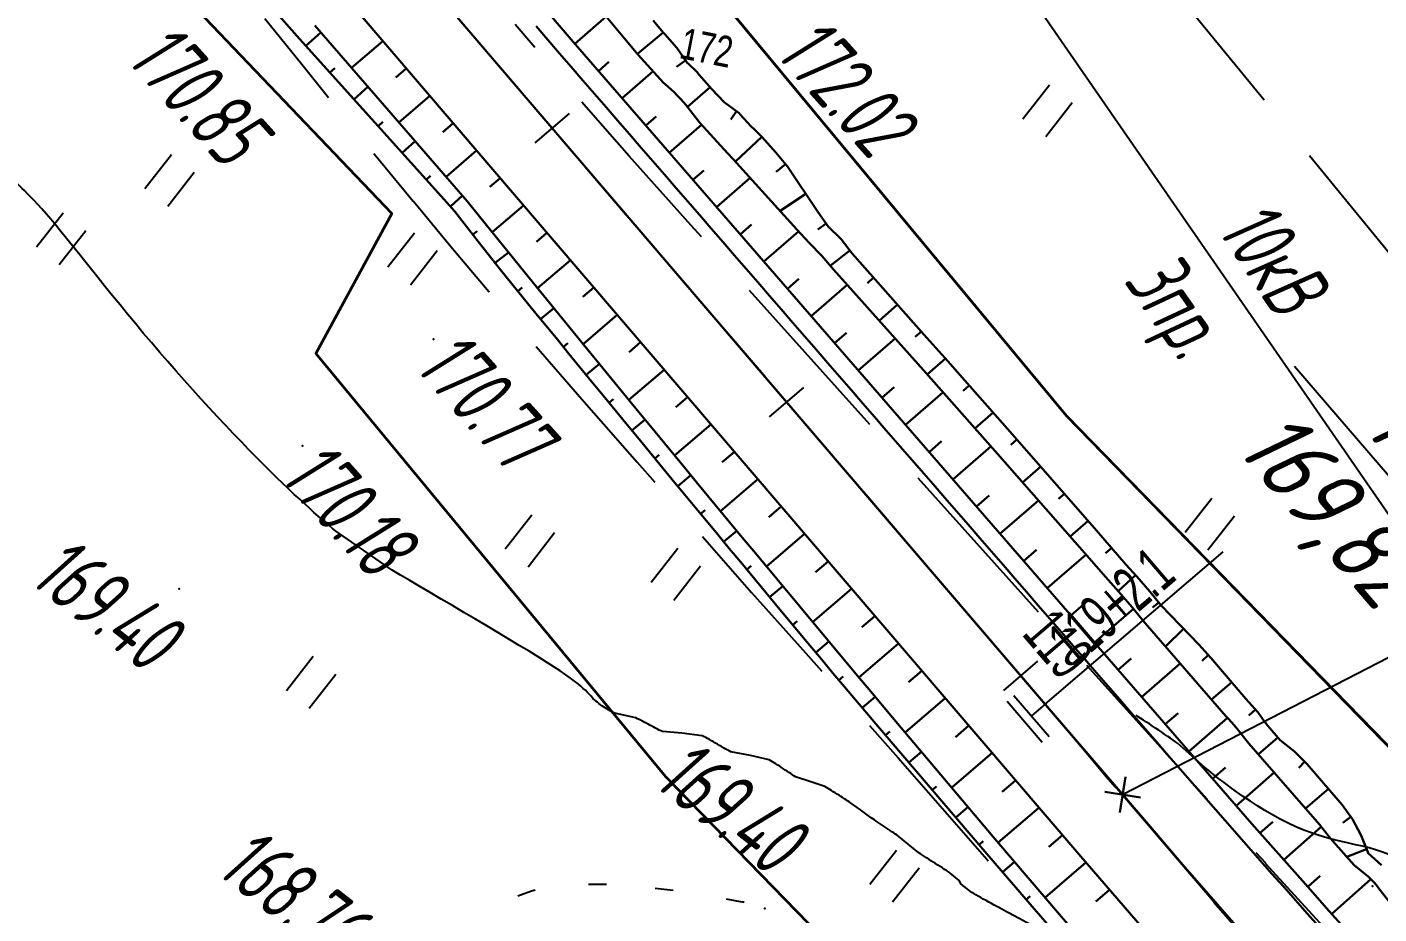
# Model space of a CAD drawing. Header units: millimetres. Extents: x -1799 to 6962, y -1020 to 4121.
# Drawn here: x 6387.8 to 6462.8, y -1.6 to 47.6 of the extents above; entities that cross this region are included whole.
import ezdxf
from ezdxf import colors
from ezdxf.entities.mleader import LeaderData, LeaderLine
from ezdxf.math import Vec2, Vec3

# ---------------------------------------------------------------- set-up
doc = ezdxf.new("R2010")
doc.units = ezdxf.units.MM
doc.linetypes.add('CONTI', pattern=[0])
doc.linetypes.add('STROT', pattern=[1.7, 0.5, -1.2])
for name, color, linetype, lineweight in [('10', 1, 'Continuous', 35), ('КОПИЯ_ОСЬ_13_ОТКОСЫ', 7, 'Continuous', 30), ('ОСЬ_ВЕРХ_ПОКРЫТИЯ_ГРАНИЦЫ_ПОЛОС', 7, 'Continuous', 30), ('ОСЬ_ВЕРХ_ПОКРЫТИЯ_ОСЬ', 1, 'Continuous', 30), ('Отметки', 5, 'Continuous', 30)]:
    doc.layers.add(name, color=color, linetype=linetype, lineweight=lineweight)
for name, color, linetype in [('GOR_BDEFAULT', 212, 'CONTI'), ('NAD_MDEFAULT', 7, 'CONTI'), ('PI_OTDEFAULT', 172, 'CONTI'), ('PI_TTDEFAULT', 5, 'CONTI'), ('SIT_LDEFAULT', 7, 'CONTI'), ('USLZNDEFAULT', 7, 'CONTI'), ('ZAPSKDEFAULT', 7, 'CONTI'), ('КОПИЯ_ОСЬ_ТАНГЕНСЫ', 1, 'Continuous'), ('ОСЬ_ВЕРХ_ПОКРЫТИЯ_ПИКЕТЫ', 1, 'Continuous'), ('ОСЬ_ВЕРХ_ПОКРЫТИЯ_РАЗБИВКА_КРИВ', 1, 'Continuous'), ('ОСЬ_ВЕРХ_ПОКРЫТИЯ_ТАНГЕНСЫ', 1, 'Continuous'), ('разметка', 7, 'Continuous')]:
    doc.layers.add(name, color=color, linetype=linetype)
doc.styles.add('eskd', font='spds.shx', dxfattribs={"width": 1.2, "oblique": 15})
doc.styles.add('SHRFT', font='TXT', dxfattribs={"width": 3.5})
doc.styles.get("Standard").update_dxf_attribs({"font": 'arial.ttf'})
doc.styles.add('ГОСТ', font='', dxfattribs={"oblique": 15, "height": 4})
doc.styles.get('ГОСТ').set_extended_font_data('GOST type A')

# ---------------------------------------------------------------- blocks, each defined once
blk = doc.blocks.new('BL_2011')
at = {"color": 0}
for p, q in [((0, 0), (0, 2.4)), ((1.6, 0), (1.6, 2.4))]:
    blk.add_line(p, q, dxfattribs=at)
blk = doc.blocks.new('*U55')
at = {"layer": 'КОПИЯ_ОСЬ_13_ОТКОСЫ'}
for points in [[(36.979499816895, -43.50821685791001), (37.626693725586, -44.270553588867), (38.258697509766, -45.045890808105), (38.840110778809, -45.732902526855), (40.253463745117, -47.28737640380901), (40.339282989502, -47.359027862549), (40.507389068604, -47.506443023682), (40.67064666748, -47.659206390381), (40.82889175415, -47.817157745361), (40.981952667236, -47.980136871338), (41.05813217163099, -48.05300140380901), (41.206851959229, -48.202430725098), (41.350589752197, -48.356662750244), (41.489185333252, -48.515525817871), (41.622493743896, -48.678855895996), (42.268745422363, -49.511306762695), (43.61100006103501, -50.995010375977), (44.29922485351599, -51.722232818604), (47.646884918213, -55.438320159912), (48.328266143799, -56.171394348145), (49.032444000244, -56.884960174561), (49.675842285156, -57.650547027588), (54.672260284424, -63.246131896973), (58.651161193848, -67.738212585449), (63.606555938721, -73.36891174316399), (64.921455383301, -74.876022338867), (65.524147033691, -75.544830322266), (66.246238708496, -76.37467956543), (66.87596130371101, -77.151969909668), (71.451171875, -82.432624816895), (71.566398620605, -82.55223083496101), (71.791084289551, -82.79685974121101), (72.00789642334, -83.048492431641), (72.739105224609, -83.951614379883), (76.64556884765601, -88.45501708984399), (77.27303314209, -89.22372436523399), (78.57789611816399, -90.715545654297), (79.362686157227, -91.344009399414), (79.517822265625, -91.500068664551), (79.667945861816, -91.66094970703101), (79.81290435791, -91.826499938965), (79.95255279541, -91.99655914306601), (80.624801635742, -92.868759155273)], [(39.675598144531, -43.833202362061), (40.25093460083, -44.525417327881), (40.321273803711, -44.59683990478501), (40.983665466309, -45.34616851806599), (41.55260848999, -46.175476074219), (41.632843017578, -46.244354248047), (41.789920806885, -46.38596343994099), (41.942337036133, -46.532573699951), (42.089935302734, -46.684032440186), (42.232559204102, -46.840187072754), (42.923732757568, -47.634471893311), (43.606636047363, -48.366245269775), (44.440727233887, -48.968620300293), (44.505447387695, -49.04496383667), (44.703411102295, -49.270698547363), (44.906982421875, -49.491390228271), (45.116035461426, -49.706897735596), (45.285968780518, -49.864135742188), (45.506374359131, -50.080268859863), (45.719493865967, -50.30358505248999), (46.489437103271, -51.163940429688), (47.125995635986, -51.93537902832), (48.803958892822, -54.448013305664), (49.388854980469, -55.263664245605), (50.108985900879, -55.963577270508), (50.721992492676, -56.755172729492), (54.697856903076, -61.24984741210901), (56.027194976807, -62.74460601806599), (56.688064575195, -63.49523544311499), (59.34066772460901, -66.489952087402), (61.322521209717, -68.74249267578101), (64.275924682617, -72.13788604736301), (65.909111022949, -74.030715942383), (66.52167510986301, -74.691070556641), (67.239212036133, -75.524826049805), (67.86589050293, -76.304718017578), (69.950187683105, -78.465721130371), (70.629676818848, -79.197410583496), (72.568504333496, -81.472778320313), (73.237655639648, -82.20987701416), (73.293632507324, -82.298873901367), (73.409805297852, -82.474128723145), (73.531517028809, -82.645576477051), (73.658653259277, -82.813056945801), (73.79106903076199, -82.97637939453101), (74.469261169434, -83.773406982422), (75.26505279541, -84.398574829102), (75.973854064941, -85.097724914551), (77.903686523438, -87.35986328125), (78.489952087402, -88.161964416504), (78.966911315918, -89.05907440185499), (79.314910888672, -89.93766784667999), (79.35455322265601, -90.034454345703), (80.092597961426, -90.70214080810499)], [(40.229801177979, -44.499988555908), (38.801422119141, -45.687191009521)], [(41.473892211914, -46.060737609863), (40.963371276855, -46.41098022460901)], [(42.830028533936, -47.526741027832), (41.574523925781, -48.618816375732)], [(44.300827026367, -48.86758422851599), (43.976081848145, -49.317249298096)], [(45.704315185547, -50.287181854248), (44.23286819458, -51.652114868164)], [(47.013599395752, -51.79916381835901), (46.49758148193401, -52.224964141846)], [(48.138637542725, -53.451740264893), (46.71420288085901, -54.40299224853501)], [(49.271320343018, -55.099758148193), (48.807331085205, -55.432479858398)], [(50.595180511475, -56.591415405273), (49.499088287354, -57.440227508545)], [(51.9098777771, -58.098064422607), (51.563751220703, -58.404235839844)], [(53.23498916626001, -59.596092224121), (52.217067718506, -60.496513366699)], [(54.56010055542, -61.094116210938), (54.220790863037, -61.394256591797)], [(55.888782501221, -62.588973999023), (54.882701873779, -63.483715057373)], [(57.212955474854, -64.087821960449), (56.876998901367, -64.385398864746)], [(58.539066314697, -65.584968566895), (57.533130645752, -66.475982666016)], [(59.86319732666001, -67.083854675293), (59.52689743042, -67.379737854004)], [(61.184310913086, -68.585403442383), (60.17684173583999, -69.471809387207)], [(62.497787475586, -70.093643188477), (62.160293579102, -70.387199401855)], [(63.810367584229, -71.602653503418), (62.814487457275, -72.468902587891)], [(65.119049072266, -73.11505126953101), (64.785934448242, -73.402465820313)], [(66.446784973145, -74.61033630371101), (65.485557556152, -75.50200653076199)], [(67.733978271484, -76.140548706055), (67.39329528808601, -76.41429901123)], [(69.108123779297, -77.592666625977), (68.100120544434, -78.56488037109399)], [(70.485748291016, -79.04242706298801), (70.143684387207, -79.36009216308601)], [(71.789642333984, -80.558723449707), (70.660911560059, -81.520515441895)], [(73.10563659668, -82.064453125), (72.739646911621, -82.396705627441)], [(74.346656799316, -83.629371643066), (73.261138916016, -84.553428649902)], [(75.83379364013699, -84.959571838379), (75.500099182129, -85.297874450684)], [(77.14421081543, -86.469604492188), (75.86785888671899, -87.55846405029301)], [(78.393341064453, -88.02978515625), (77.941856384277, -88.35978698730499)], [(79.268974304199, -89.82169342041), (78.17505645752, -90.254981994629)]]:
    blk.add_lwpolyline(points, dxfattribs=at)
blk = doc.blocks.new('_None')
blk = doc.blocks.new('Крест')
at = {"layer": 'Отметки'}
for points in [[(0, 1), (0, -1)], [(-1, 0), (1, 0)]]:
    blk.add_lwpolyline(points, dxfattribs=at)

msp = doc.modelspace()

# ---------------------------------------------------------------- linework, layer by layer
at = {"layer": '10'}
for points in [[(6793.345964376475, -384.8365192651627), (6770.365964376493, -319.0665192646784), (6764.7659643764, -303.0365192644176), (6757.115964376493, -284.9065192645294), (6740.0159643764, -244.4265192650137), (6734.475964376363, -237.2965192651254), (6720.355964376717, -219.0965192649392), (6715.475964376363, -214.9065192645294), (6691.375964376735, -194.2265192648274), (6670.755964376624, -176.5265192646411), (6602.5159643764, -114.8665192644921), (6488.065964376679, -17.69651926456663), (6445.505964376624, 26.0234807351726), (6390.825964376456, 91.90348073506084), (6326.935964376326, 163.7134807355824), (6272.925964376549, 214.1034807352471), (6270.108156851968, 207.6784798907238), (6247.995964376614, 222.4034807350608), (6234.425964376316, 228.7834807349491), (6235.355964376484, 230.3034807354334), (6147.925964376316, 271.0334807349491)], [(6198.345964376707, 229.8134807352099), (6243.155964376763, 208.2334807351353), (6255.125964376328, 195.9934807339805), (6255.125964376735, 195.9934807349118), (6309.195964376568, 140.6734807355451), (6342.205964376344, 105.9634807355824), (6373.715964376586, 73.18348073532161), (6408.055964376437, 37.26348073539612), (6403.835964376698, 29.49348073491183), (6423.245964376381, 6.013480735396115), (6467.575964376456, -39.54651926512543), (6556.805964376437, -116.0365192644176), (6563.355964376717, -108.2365192646039), (6618.865964376493, -157.5865192651627), (6676.035964376419, -208.4165192652372), (6688.215964376586, -220.5565192649019), (6691.475964376363, -224.4565192643431), (6687.185964376326, -229.4465192645666), (6727.115964376493, -269.9165192652372), (6727.115964376493, -269.9165192652372), (6741.715964376586, -309.7065192643431), (6748.595964376475, -301.1465192647529), (6752.275964376642, -311.3265192644549), (6772.898430182258, -369.5730222562206)], [(6272.925964376549, 214.1034807352471), (6326.935964376326, 163.7134807355824), (6390.825964376456, 91.90348073506084), (6445.505964376624, 26.0234807351726), (6488.065964376679, -17.69651926456663), (6602.5159643764, -114.8665192644921), (6670.755964376624, -176.5265192646411), (6691.375964376735, -194.2265192648274), (6715.475964376363, -214.9065192645294), (6720.355964376717, -219.0965192649392), (6734.475964376363, -237.2965192651254), (6740.0159643764, -244.4265192650137), (6757.115964376493, -284.9065192645294), (6764.7659643764, -303.0365192644176), (6770.365964376493, -319.0665192646784), (6793.345964376475, -384.8365192651627), (6802.165964376307, -388.7765192646411), (6818.2659643764, -433.0765192644549), (6818.2659643764, -433.0765192644549), (6854.475964376363, -549.1065192647156), (6853.295964376661, -551.0265192646411), (6857.045964376661, -557.0565192649019), (6862.995964376381, -576.4965192643804), (6882.057643815186, -646.6928712405143)]]:
    msp.add_lwpolyline(points, dxfattribs=at)
at = {"layer": 'GOR_BDEFAULT', "color": 212, "elevation": 170, "flags": 128}
for points in [[(6444.601700376437, -2.740782264235349), (6444.53170037643, -2.700781264888974), (6444.451700376414, -2.670783265109094), (6444.371700376398, -2.630782264831396), (6444.28170037643, -2.580786265048118), (6444.191700376405, -2.54078526477042), (6444.091700376428, -2.490782264235349), (6443.991700376451, -2.440787264692517), (6443.901700376426, -2.390784265088769), (6443.801700376449, -2.350783264811071), (6443.701700376414, -2.300787265027793), (6443.611700376447, -2.250784264492722), (6443.521700376421, -2.210783265146347), (6443.431700376395, -2.170783265109094), (6443.351700376437, -2.130782264831396), (6443.28170037643, -2.090788265305491), (6442.861700376447, -1.870787264394494), (6442.271700376421, -1.550787265027793), (6442.161700376435, -1.490782264235349), (6442.04170037644, -1.420783265109094), (6441.911700376435, -1.350783264811071), (6441.771700376421, -1.280783264513047), (6441.631700376407, -1.200781264888974), (6441.481700376442, -1.120787264394494), (6441.331700376419, -1.04078526477042), (6441.181700376395, -0.9607832651463468), (6441.03170037643, -0.8707872643944938), (6440.881700376407, -0.7907852647704203), (6440.741700376451, -0.7107832651463468), (6440.601700376437, -0.6307822648313959), (6440.471700376433, -0.5607822645333727), (6440.351700376437, -0.4907822642353494), (6440.241700376451, -0.4307852644351442), (6439.651700376426, 0.02921373528715776), (6439.54170037644, 0.2392127350094597), (6439.03170037643, 0.6592117346945088), (6438.941700376405, 0.7192167354869525), (6438.831700376419, 0.7892167348536532), (6438.721700376433, 0.8592157349112313), (6438.611700376447, 0.9392177354666273), (6438.481700376442, 1.009217735764651), (6438.361700376447, 1.089211735327808), (6438.231700376442, 1.179215735209254), (6438.101700376437, 1.259217735764651), (6437.971700376433, 1.339211735327808), (6437.851700376437, 1.419213734951882), (6437.731700376442, 1.499215735507278), (6437.611700376447, 1.579216734890906), (6437.501700376402, 1.649216735188929), (6437.391700376416, 1.719216735486953), (6437.301700376449, 1.779213735287158), (6436.711700376423, 2.259217735764651), (6436.191700376405, 2.689217735466627), (6436.101700376437, 2.749215735507278), (6436.011700376412, 2.809212735307483), (6435.921700376444, 2.879212735605506), (6435.8117003764, 2.949212734972207), (6435.711700376423, 3.019211735029785), (6435.601700376437, 3.089211735327808), (6435.491700376451, 3.169213734951882), (6435.371700376398, 3.23921273500946), (6435.261700376412, 3.319214735564856), (6435.151700376426, 3.389214735862879), (6435.04170037644, 3.45921473522958), (6434.941700376405, 3.529213735287158), (6434.841700376428, 3.599213735585181), (6434.751700376402, 3.659211734694509), (6434.661700376435, 3.719216735486953), (6434.071700376409, 4.159211734694509), (6433.511700376412, 4.549218735111026), (6433.441700376405, 4.599213735585181), (6433.351700376437, 4.659211734694509), (6433.261700376412, 4.70921473522958), (6433.171700376444, 4.779213735287158), (6433.071700376409, 4.839211735327808), (6432.971700376433, 4.909211734694509), (6432.871700376398, 4.969216735486953), (6432.761700376412, 5.039216734853653), (6432.661700376435, 5.099213735585181), (6432.551700376449, 5.169213734951882), (6432.451700376414, 5.229210735683409), (6432.361700376447, 5.289216734853653), (6432.261700376412, 5.349213735585181), (6432.171700376444, 5.399216735188929), (6432.091700376428, 5.449212734972207), (6431.3117003764, 5.719216735486953), (6430.461700376423, 5.999215735507278), (6430.371700376398, 6.049218735111026), (6430.28170037643, 6.109215734911231), (6430.191700376405, 6.169213734951882), (6430.091700376428, 6.229210735683409), (6429.991700376451, 6.299218735111026), (6429.891700376416, 6.369217735168604), (6429.79170037644, 6.439217735466627), (6429.681700376395, 6.509217735764651), (6429.581700376419, 6.579216734890906), (6429.471700376433, 6.649216735188929), (6429.371700376398, 6.70921473522958), (6429.271700376421, 6.769211735029785), (6429.171700376444, 6.829216734890906), (6429.081700376419, 6.889214735862879), (6428.991700376451, 6.939217735466627), (6427.951700376414, 7.179215735209254), (6426.861700376447, 7.389214735862879), (6426.771700376421, 7.439217735466627), (6426.671700376444, 7.48921273500946), (6426.5617003764, 7.549218735111026), (6426.461700376423, 7.609215734911231), (6426.351700376437, 7.669213734951882), (6426.241700376451, 7.729210735683409), (6426.131700376407, 7.799218735111026), (6426.021700376421, 7.869217735168604), (6425.911700376435, 7.929215735209254), (6425.801700376449, 7.98921273500946), (6425.691700376405, 8.059212735307483), (6425.581700376419, 8.119217735168604), (6425.481700376442, 8.169213734951882), (6425.381700376407, 8.219216735486953), (6425.28170037643, 8.25921773576465), (6424.151700376426, 8.409211734694509), (6423.081700376419, 8.50921773576465), (6422.991700376451, 8.549218735111026), (6422.891700376416, 8.589211735327808), (6422.79170037644, 8.639214735862879), (6422.691700376405, 8.689217735466627), (6422.591700376428, 8.749215735507278), (6422.481700376442, 8.799218735111026), (6422.381700376407, 8.859215734911231), (6422.271700376421, 8.919213734951882), (6422.171700376444, 8.969216735486953), (6422.0617003764, 9.029213735287158), (6421.961700376423, 9.079216734890906), (6421.861700376447, 9.129212735605506), (6421.771700376421, 9.179215735209254), (6421.681700376395, 9.219216735486953), (6421.591700376428, 9.25921773576465), (6420.511700376412, 9.499215735507278), (6420.431700376395, 9.529213735287158), (6420.341700376428, 9.569214735564856), (6420.261700376412, 9.609215734911231), (6420.171700376444, 9.659211734694509), (6420.071700376409, 9.70921473522958), (6419.981700376442, 9.75921773576465), (6419.891700376416, 9.819214735564856), (6419.801700376449, 9.869217735168604), (6419.711700376423, 9.929215735209254), (6419.621700376398, 9.999215735507278), (6419.54170037644, 10.05921273530748), (6419.461700376423, 10.12921273560551), (6419.381700376407, 10.19921273497221), (6419.301700376449, 10.25921773576465), (6419.231700376442, 10.32921673489091), (6419.171700376444, 10.39921673518893), (6419.111700376447, 10.46921673548695), (6419.04170037644, 10.53921673485365), (6418.971700376433, 10.6192177351686), (6418.891700376416, 10.69921273497221), (6418.801700376449, 10.79921873511103), (6418.681700376395, 10.89921673518893), (6418.551700376449, 11.01921173502978), (6418.391700376416, 11.14921673518893), (6418.191700376405, 11.29921873511103), (6417.971700376433, 11.46921673548695), (6417.701700376414, 11.65921173469451), (6417.391700376416, 11.8692177351686), (6417.04170037644, 12.09921373558518), (6416.631700376407, 12.35921573491123), (6416.181700376395, 12.64921673518893), (6415.671700376444, 12.95921473522958), (6415.121700376398, 13.28921673485365), (6414.551700376449, 13.63921473586288), (6413.941700376405, 13.99921573550728), (6413.321700376409, 14.3692177351686), (6412.691700376405, 14.74921573550728), (6412.051700376449, 15.1192177351686), (6411.411700376435, 15.49921573550728), (6410.79170037644, 15.85921573491123), (6410.181700376395, 16.21921673548695), (6409.601700376437, 16.55921273530748), (6409.051700376449, 16.88921473586288), (6408.54170037644, 17.18921773546663), (6408.071700376409, 17.45921473522958), (6404.921700376444, 19.63921473586288), (6404.761700376412, 19.76921173502978), (6404.591700376428, 19.92921573520925), (6404.401700376426, 20.08921173532781), (6404.191700376405, 20.26921173502978), (6403.971700376433, 20.45921473522958), (6403.731700376442, 20.66921373495188), (6403.481700376442, 20.89921673518893), (6403.221700376433, 21.13921473586288), (6402.941700376405, 21.39921673518893), (6402.641700376416, 21.66921373495188), (6402.321700376409, 21.96921673548695), (6402.001700376402, 22.27921373528716), (6401.651700376426, 22.60921573491123), (6401.29170037644, 22.96921673548695), (6400.921700376444, 23.33921173532781), (6400.521700376421, 23.72921073568341), (6400.121700376398, 24.14921673518893), (6399.701700376414, 24.57921673489091), (6399.271700376421, 25.02921373528716), (6398.831700376419, 25.49921573550728), (6398.381700376407, 25.96921673548695), (6397.931700376395, 26.45921473522958), (6397.471700376433, 26.95921473522958), (6397.011700376412, 27.46921673548695), (6396.551700376449, 27.98921273500946), (6396.081700376419, 28.50921773576465), (6395.621700376398, 29.03921673485365), (6395.161700376435, 29.55921273530748), (6394.711700376423, 30.08921173532781), (6394.261700376412, 30.6192177351686), (6393.821700376409, 31.14921673518893), (6393.391700376416, 31.66921373495188), (6392.971700376433, 32.17921573520925), (6392.551700376449, 32.68921773546663), (6392.151700376426, 33.18921773546663), (6391.761700376412, 33.67921573520925), (6391.381700376407, 34.14921673518893), (6391.021700376421, 34.60921573491123), (6390.661700376435, 35.04921873511103), (6390.331700376419, 35.46921673548695), (6390.001700376402, 35.8692177351686), (6389.691700376405, 36.24921573550728), (6389.401700376426, 36.60921573491123), (6389.131700376407, 36.93921773546663), (6388.871700376398, 37.23921273500946), (6388.631700376407, 37.50921773576465), (6388.411700376435, 37.74921573550728), (6388.211700376423, 37.96921673548695), (6388.021700376421, 38.16921373495188), (6387.841700376428, 38.34921373558518), (6387.681700376395, 38.50921773576465), (6387.54170037644, 38.64921673518893), (6387.401700376426, 38.77921373528716), (6387.28170037643, 38.90921173469451), (6387.171700376444, 39.01921173502978), (6387.071700376409, 39.12921273560551), (6386.971700376433, 39.23921273500946), (6386.891700376416, 39.33921173532781), (6386.8117003764, 39.44921273497221), (6386.741700376451, 39.56921473556486), (6386.671700376444, 39.68921773546663), (6386.611700376447, 39.80921273530748), (6386.551700376449, 39.94921273497221), (6386.501700376402, 40.07921673489091), (6386.451700376414, 40.22921073568341), (6386.411700376435, 40.3692177351686), (6386.361700376447, 40.52921373528716), (6386.321700376409, 40.67921573520925), (6386.28170037643, 40.83921173532781), (6386.251700376402, 40.98921273500946), (6386.211700376423, 41.14921673518893), (6386.171700376444, 41.30921273530748), (6386.131700376407, 41.46921673548695), (6386.101700376437, 41.62921273560551), (6386.0617003764, 41.78921673485365), (6386.011700376412, 41.94921273497221), (6385.971700376433, 42.09921373558518), (6385.931700376395, 42.25921773576465), (6385.881700376407, 42.40921173469451), (6385.831700376419, 42.56921473556486), (6385.78170037643, 42.71921673548695), (6385.731700376442, 42.87921273560551), (6385.681700376395, 43.03921673485365), (6385.631700376407, 43.18921773546663), (6385.571700376409, 43.34921373558518), (6385.511700376412, 43.51921173502978), (6385.451700376414, 43.67921573520925), (6385.391700376416, 43.84921373558518), (6385.331700376419, 44.02921373528716), (6385.271700376421, 44.19921273497221), (6385.201700376414, 44.38921473586288), (6385.131700376407, 44.57921673489091), (6385.0617003764, 44.78921673485365), (6384.971700376433, 45.01921173502978), (6384.891700376416, 45.26921173502978), (6384.79170037644, 45.55921273530748), (6384.681700376395, 45.87921273560551), (6384.5617003764, 46.24921573550728), (6384.421700376444, 46.66921373495188), (6384.271700376421, 47.13921473586288), (6384.111700376447, 47.66921373495188), (6383.921700376444, 48.25921773576465), (6383.711700376423, 48.91921373495188), (6383.491700376451, 49.65921173469451), (6383.231700376442, 50.47921073568341)], [(6486.701700376414, -8.590788265305491), (6485.631700376407, -7.870787264394494), (6484.701700376414, -7.230788264970215), (6483.871700376398, -6.680785264435144), (6483.151700376426, -6.210783265146347), (6482.53170037643, -5.820784264790746), (6481.991700376451, -5.490782264235349), (6481.521700376421, -5.220786264712842), (6481.121700376398, -5.01078726499054), (6480.771700376421, -4.850783264811071), (6480.471700376433, -4.740782264235349), (6480.201700376414, -4.670783265109094), (6479.961700376423, -4.640784265088769), (6479.731700376442, -4.630782264831396), (6479.501700376402, -4.650786264414819), (6479.271700376421, -4.700781264888974), (6479.03170037643, -4.750784264492722), (6478.771700376421, -4.820784264790746), (6478.511700376412, -4.900786264414819), (6478.231700376442, -5.000784264492722), (6477.951700376414, -5.090788265305491), (6477.661700376435, -5.190787264692517), (6477.371700376398, -5.300787265027793), (6477.081700376419, -5.410788264672192), (6476.79170037644, -5.51078726499054), (6476.511700376412, -5.620787264394494), (6476.231700376442, -5.720786264712842), (6475.971700376433, -5.810782264533373), (6475.711700376423, -5.900786264414819), (6475.471700376433, -5.980788264970215), (6475.241700376451, -6.04078526477042), (6475.03170037643, -6.090788265305491), (6474.841700376428, -6.130782264831396), (6474.661700376435, -6.160788264672192), (6474.501700376402, -6.170783265109094), (6474.351700376437, -6.180785264435144), (6474.211700376423, -6.170783265109094), (6474.081700376419, -6.160788264672192), (6473.961700376423, -6.140784265088769), (6473.851700376437, -6.110785264137121), (6473.751700376402, -6.080786265048118), (6473.651700376426, -6.04078526477042), (6473.5617003764, -6.000784264492722), (6473.471700376433, -5.950781264888974), (6473.381700376407, -5.910788264672192), (6473.29170037644, -5.860785264137121), (6473.211700376423, -5.810782264533373), (6473.121700376398, -5.76078726499054), (6473.03170037643, -5.710783265146347), (6472.941700376405, -5.660788264672192), (6472.851700376437, -5.610785264137121), (6472.761700376412, -5.560782264533373), (6472.671700376444, -5.51078726499054), (6472.581700376419, -5.460783265146347), (6472.491700376451, -5.410788264672192), (6472.401700376426, -5.360785264137121), (6472.3117003764, -5.310782264533373), (6472.221700376433, -5.250784264492722), (6472.131700376407, -5.200781264888974), (6472.03170037643, -5.150786264414819), (6471.941700376405, -5.090788265305491), (6471.851700376437, -5.04078526477042), (6471.751700376402, -4.990782264235349), (6471.661700376435, -4.930785264435144), (6471.5617003764, -4.880782264831396), (6471.471700376433, -4.840788265305491), (6471.381700376407, -4.79078526477042), (6471.29170037644, -4.750784264492722), (6471.201700376414, -4.720786264712842), (6471.111700376447, -4.690787264692517), (6471.021700376421, -4.670783265109094), (6470.941700376405, -4.650786264414819), (6470.861700376447, -4.650786264414819), (6470.78170037643, -4.650786264414819), (6470.701700376414, -4.660788264672192), (6470.631700376407, -4.680785264435144), (6470.5617003764, -4.720786264712842), (6470.491700376451, -4.76078726499054), (6470.431700376395, -4.810782264533373), (6470.371700376398, -4.870787264394494), (6470.3117003764, -4.930785264435144), (6470.251700376402, -4.990782264235349), (6470.191700376405, -5.060782264533373), (6470.131700376407, -5.130782264831396), (6470.071700376409, -5.190787264692517), (6470.011700376412, -5.250784264492722), (6469.941700376405, -5.310782264533373), (6469.881700376407, -5.360785264137121), (6469.8117003764, -5.410788264672192), (6469.741700376451, -5.440787264692517), (6469.661700376435, -5.460783265146347), (6469.581700376419, -5.470786264712842), (6469.501700376402, -5.470786264712842), (6469.411700376435, -5.460783265146347), (6469.321700376409, -5.440787264692517), (6469.221700376433, -5.410788264672192), (6469.131700376407, -5.370787264394494), (6469.03170037643, -5.320784264790746), (6468.921700376444, -5.270789264316591), (6468.821700376409, -5.210783265146347), (6468.711700376423, -5.140784265088769), (6468.601700376437, -5.070784264790746), (6468.491700376451, -5.000784264492722), (6468.371700376398, -4.920783265109094), (6468.261700376412, -4.840788265305491), (6468.151700376426, -4.76078726499054), (6468.03170037643, -4.680785264435144), (6467.911700376435, -4.600783264811071), (6467.801700376449, -4.51078726499054), (6467.681700376395, -4.420783265109094), (6467.571700376409, -4.330786265048118), (6467.451700376414, -4.220786264712842), (6467.341700376428, -4.110785264137121), (6467.221700376433, -3.990782264235349), (6467.111700376447, -3.860785264137121), (6466.991700376451, -3.720786264712842), (6466.881700376407, -3.560782264533373), (6466.771700376421, -3.390784265088769), (6466.651700376426, -3.200781264888974), (6466.54170037644, -3.000784264492722), (6466.441700376405, -2.770789264316591), (6466.331700376419, -2.530783264513047), (6466.221700376433, -2.270789264316591), (6466.111700376447, -2.000784264492722), (6466.001700376402, -1.710783265146347), (6465.881700376407, -1.420783265109094), (6465.761700376412, -1.120787264394494), (6465.631700376407, -0.8207842647907455), (6465.491700376451, -0.5307832645130475), (6465.341700376428, -0.2307882649702151), (6465.181700376395, 0.04921873511102604), (6465.011700376412, 0.3292167348909061), (6464.821700376409, 0.5892117353278081), (6464.611700376447, 0.8292167348909061), (6464.391700376416, 1.059212735307483), (6464.141700376416, 1.259217735764651), (6463.881700376407, 1.429215735209254), (6463.591700376428, 1.589211735327808), (6463.29170037644, 1.719216735486953), (6462.971700376433, 1.839211735327808), (6462.641700376416, 1.949212734972207), (6462.29170037644, 2.049218735111026), (6461.921700376444, 2.139214735862879), (6461.54170037644, 2.219216735486953), (6461.161700376435, 2.309212735307483), (6460.761700376412, 2.399216735188929), (6460.351700376437, 2.499215735507278), (6459.941700376405, 2.609215734911231), (6459.521700376421, 2.73921273500946), (6459.091700376428, 2.879212735605506), (6458.661700376435, 3.039216734853653), (6458.231700376442, 3.219216735486953), (6457.79170037644, 3.419213734951882), (6457.361700376447, 3.649216735188929), (6456.931700376395, 3.879212735605506), (6456.511700376412, 4.129212735605506), (6456.101700376437, 4.379212735605506), (6455.701700376414, 4.639214735862879), (6455.3117003764, 4.899216735188929), (6454.941700376405, 5.159211734694509), (6454.581700376419, 5.419213734951882), (6454.251700376402, 5.669213734951882), (6453.941700376405, 5.909211734694509), (6453.651700376426, 6.129212735605506), (6453.391700376416, 6.339211735327808), (6453.161700376435, 6.529213735287158), (6451.661700376435, 7.859215734911231), (6451.54170037644, 7.939217735466627), (6451.411700376435, 8.029213735287158), (6451.271700376421, 8.139214735862879), (6451.121700376398, 8.23921273500946), (6450.961700376423, 8.349213735585181), (6450.79170037644, 8.469216735486953), (6450.621700376398, 8.579216734890906), (6450.441700376405, 8.699212734972207), (6450.271700376421, 8.809212735307483), (6450.101700376437, 8.929215735209254), (6449.931700376395, 9.029213735287158), (6449.771700376421, 9.139214735862879), (6449.621700376398, 9.23921273500946), (6449.481700376442, 9.329216734890906), (6449.361700376447, 9.409211734694509)]]:
    msp.add_lwpolyline(points, dxfattribs=at)
at = {"layer": 'PI_TTDEFAULT', "color": 5}
for p in [(6410.361700376447, 30.28921673485365, 170.768), (6403.091700376428, 24.3692177351686, 170.178), (6396.241700376451, 16.42921573520925, 169.397), (6462.481700376442, -0.08078626504811837, 169.419), (6428.761700376412, -1.310782264533373, 169.396)]:
    msp.add_point(p, dxfattribs=at)
at = {"layer": 'SIT_LDEFAULT', "color": 7}
for p, q in [((6456.461700376423, 43.53921673485365), (6446.331700376419, 55.92921573520925)), ((6471.601700376437, 8.609215734911231), (6439.401700376426, 55.23921273500946)), ((6401.011700376412, 48.06921473556486), (6403.0617003764, 45.53921673485365)), ((6415.981700376442, 46.46921673548695), (6414.891700376416, 47.73921273500946)), ((6403.0617003764, 45.53921673485365), (6404.54170037644, 43.69921273497221)), ((6419.101700376437, 42.85921573491123), (6418.591700376428, 43.43921773546663)), ((6421.231700376442, 40.43921773546663), (6419.101700376437, 42.85921573491123)), ((6407.0617003764, 40.58921173532781), (6407.171700376444, 40.45921473522958)), ((6407.171700376444, 40.45921473522958), (6409.241700376451, 37.93921773546663)), ((6424.671700376444, 36.58921173532781), (6421.231700376442, 40.43921773546663)), ((6469.111700376447, 28.05921273530748), (6458.981700376442, 40.44921273497221)), ((6409.251700376402, 37.93921773546663), (6411.331700376419, 35.42921573520925)), ((6425.231700376442, 35.95921473522958), (6424.671700376444, 36.58921173532781)), ((6411.321700376409, 35.41921373495188), (6413.431700376395, 32.92921573520925)), ((6413.431700376395, 32.92921573520925), (6413.451700376414, 32.89921673518893)), ((6430.171700376444, 30.44921273497221), (6427.901700376426, 32.97921073568341)), ((6434.581700376419, 25.53921673485365), (6430.171700376444, 30.44921273497221)), ((6416.071700376409, 29.8692177351686), (6418.601700376437, 26.94921273497221)), ((6418.601700376437, 26.94921273497221), (6421.671700376444, 23.44921273497221)), ((6421.671700376444, 23.44921273497221), (6422.641700376416, 22.33921173532781)), ((6443.951700376414, 15.13921473586288), (6437.261700376412, 22.56921473556486)), ((6425.29170037644, 19.33921173532781), (6428.021700376421, 16.22921073568341)), ((6428.021700376421, 16.22921073568341), (6431.021700376421, 12.84921373558518)), ((6431.021700376421, 12.84921373558518), (6431.911700376435, 11.84921373558518)), ((6450.921700376444, 7.409211734694509), (6446.631700376407, 12.16921373495188)), ((6434.5617003764, 8.849213735585181), (6436.161700376435, 7.039216734853653)), ((6436.161700376435, 7.039216734853653), (6438.611700376447, 4.229210735683409)), ((6453.331700376419, 4.73921273500946), (6450.911700376435, 7.399216735188929)), ((6438.611700376447, 4.229210735683409), (6441.071700376409, 1.429215735209254)), ((6456.551700376449, 1.199212734972207), (6456.021700376421, 1.779213735287158)), ((6441.071700376409, 1.429215735209254), (6441.151700376426, 1.329216734890906)), ((6460.161700376435, -2.770789264316591), (6456.54170037644, 1.189217735466627)), ((6419.961700376423, 0.00921773576465057), (6418.961700376423, 0.0192117350297849)), ((6415.801700376449, -0.3507832648110707), (6415.04170037644, -0.6307822648313959)), ((6416.001700376402, -0.3007872650277932), (6415.801700376449, -0.3507832648110707)), ((6423.661700376435, -0.3207842647907455), (6422.671700376444, -0.2107832651463468)), ((6427.491700376451, -0.9607832651463468), (6426.621700376398, -0.7907852647704203)), ((6427.601700376437, -0.9807882649702151), (6427.491700376451, -0.950781264888974))]:
    msp.add_line(p, q, dxfattribs=at)
at = {"layer": 'КОПИЯ_ОСЬ_13_ОТКОСЫ'}
for points in [[(6355.427204149057, 120.0271053206297), (6418.109821336557, 46.78882407062974), (6452.838825242807, 6.764654148754744), (6455.791461961557, 3.388677586254744), (6458.753376024057, 0.0295467268797438), (6460.075153367807, -1.455804835620256), (6461.398883836557, -2.937494288745256), (6462.726520555307, -4.413812648120256), (6465.059528367807, -6.981683741870256)], [(6349.349548165143, 114.825386651245), (6446.179138008893, 1.698189385620026), (6449.454040352643, -2.099418036254974), (6452.090270821393, -5.130668036254974), (6454.079040352643, -7.398246161254974), (6456.079040352643, -9.659232489379974), (6458.431579415143, -12.28716217687997), (6460.799743477643, -14.90093170812997), (6464.916442696393, -19.34477936437997)], [(6398.222166276633, 52.27531927396831), (6402.92388746804, 46.95403021146831), (6410.95464918679, 38.03239935209331), (6411.558103776633, 37.36418646146831), (6412.851377702415, 35.70695989896831), (6414.087278581321, 34.13225286771831), (6414.71246168679, 33.35100286771831), (6415.34673903054, 32.57768743803081), (6415.975706315696, 31.79973333646831), (6417.245786882102, 30.25420110990581), (6417.875486589133, 29.47697943021831), (6419.143308854758, 27.92949407865581), (6419.782163835227, 27.16008489896831), (6421.04839918679, 25.61125677396831), (6421.687986589133, 24.84245794584331), (6423.587827897727, 22.51970403959331), (6424.228147721946, 21.75151556303081), (6424.862486100852, 20.97820013334331), (6426.142393327415, 19.44109075834331), (6426.778196550071, 18.66899603178081), (6427.420835710227, 17.90276068021831), (6429.330503678977, 15.58842962553081), (6431.250852800071, 13.28325384428081), (6431.895017839133, 12.51836126615581), (6432.533079362571, 11.74821966459331), (6433.174192643821, 10.98064153959331), (6435.110471940696, 8.689137633343307), (6437.06646559304, 6.414479430218307), (6440.965513444602, 1.847829039593307), (6443.584409928977, -1.194285218219193), (6446.222593522727, -4.231882874469193)], [(6418.211383836557, 46.67212485187974), (6419.955036180307, 48.18506430500474)], [(6419.865192430307, 48.29102133625474), (6420.512165086557, 47.52857016437974), (6421.144001024057, 46.75317953937974), (6421.725543992807, 46.06616782062974), (6423.139118211557, 44.51172446125474), (6423.224567430307, 44.44019125812974), (6423.393024461557, 44.29273032062974), (6423.556110399057, 44.13989828937974), (6423.714313524057, 43.98193930500474), (6423.867633836557, 43.81909750812974), (6423.943805711557, 43.74609946125474), (6424.092243211557, 43.59668539875474), (6424.236286180307, 43.44263266437974), (6424.374469774057, 43.28369711750474), (6424.507770555307, 43.12036703937974), (6425.154254930307, 42.28784750812974), (6426.496540086557, 40.80420493000474), (6427.184528367807, 40.07691000812974), (6430.532184617807, 36.36084555500474), (6431.213825242807, 35.62769125812974), (6431.917926805307, 34.91431235187974), (6432.561481492807, 34.14868735187974), (6437.557575242807, 28.55298422687974), (6441.536579149057, 24.06104086750474), (6446.492145555307, 18.43018149250474), (6447.807086961557, 16.92310141437974), (6448.409626024057, 16.25440024250474), (6449.131793992807, 15.42456625812974), (6449.761676805307, 14.64722250812974), (6454.336872117807, 9.366460789379744), (6454.452106492807, 9.247076023754744), (6454.676715867807, 9.002447117504744), (6454.893512742807, 8.750738133129744), (6455.624469774057, 7.847661961254744), (6459.531208055307, 3.344243992504744), (6460.158649461557, 2.575445164379744), (6461.463336961557, 1.083745945629744), (6462.248004930307, 0.4550838362547438), (6462.403278367807, 0.2990779768797438), (6462.553668992807, 0.1381893050047438), (6462.698200242807, -0.0273380387452562), (6462.837848680307, -0.1972599137452562), (6463.510211961557, -1.069574366870256)], [(6403.277342057883, 46.56145208646831), (6404.108091569602, 47.30913275053081)], [(6403.780088639915, 47.68694036771831), (6412.237302995383, 37.94548528959331), (6412.927488542258, 37.08830755521831), (6415.442564225852, 33.97588079740581), (6418.600279069602, 30.09734075834331), (6421.76714918679, 26.22649114896831), (6422.404417253196, 25.45561712553081), (6424.308775163352, 23.13676946928081), (6424.947630143821, 22.36736028959331), (6427.494627214133, 19.28215521146831), (6428.135740495383, 18.51469915678081), (6430.691892839133, 15.43730657865581), (6433.896726823508, 11.59904974271831), (6434.542356706321, 10.83537786771831), (6435.825376725852, 9.300954039593307), (6441.639829850852, 2.425587828655807), (6444.242490983665, -0.6282451791566928), (6446.205991960227, -2.915964905719193)], [(6403.780212227643, 47.68695891687003), (6412.237243477643, 37.94550383874503), (6412.927673165143, 37.08832610437003), (6415.442321602643, 33.97602141687003), (6418.600036446393, 30.09735930749503), (6421.767028633893, 26.22650969812003), (6422.404235665143, 25.45575774499503), (6424.309020821393, 23.13666594812003), (6424.947692696393, 22.36737883874503), (6427.494567696393, 19.28217376062003), (6428.135680977643, 18.51459563562003), (6430.691833321393, 15.43744719812003), (6433.896911446393, 11.59906829187003), (6434.542419258893, 10.83539641687003), (6435.825134102643, 9.300972588745026), (6441.639587227643, 2.425728448120026), (6444.242614571393, -0.6282266300049741), (6446.205993477643, -2.916068426879974)], [(6407.556579415143, 46.82123626062003), (6405.821227852643, 45.33588469812003)], [(6404.615415788352, 45.07487982084331), (6404.892271257102, 45.32414739896831)], [(6408.856872383893, 45.30170501062003), (6408.278747383893, 44.80658782312003)], [(6419.521930711557, 45.16162680500474), (6420.102985399057, 45.66577719562974)], [(6420.832965867807, 43.65088461750474), (6422.559528367807, 45.14917563312974)], [(6405.953428483665, 43.58842962553081), (6406.730772233665, 44.28813665678081)], [(6410.157653633893, 43.78241790124503), (6408.443786446393, 42.31537688562003)], [(6407.291441178977, 42.10197943021831), (6407.550596452415, 42.33513372709331)], [(6411.457946602643, 42.26288665124503), (6410.886657540143, 41.77387297937003)], [(6422.143512742807, 42.14038657062974), (6422.719196336557, 42.63965414875474)], [(6423.454059617807, 40.62964438312974), (6425.247028367807, 42.18530844562974)], [(6408.629514909446, 40.61540716459331), (6409.353513932883, 41.26714056303081)], [(6412.758727852643, 40.74359954187003), (6411.065856758893, 39.29462493249503)], [(6409.967527604758, 39.12895696928081), (6410.208860612571, 39.34612005521831)], [(6414.059020821393, 39.22406829187003), (6413.495055977643, 38.74115813562003)], [(6424.765094774057, 39.11914633625474), (6425.362751024057, 39.63770102375474)], [(6426.075641649057, 37.60840414875474), (6427.946247117807, 39.23145102375474)], [(6411.30621168679, 37.64299505521831), (6411.975279069602, 38.24724310209331)], [(6415.359802071393, 37.70478118249503), (6413.627380196393, 36.22211516687003)], [(6412.557371354758, 36.08366888334331), (6412.794309831321, 36.26860540678081)], [(6416.660095040143, 36.18524993249503), (6416.082946602643, 35.69110930749503)], [(6427.386676805307, 36.09790610187974), (6428.010211961557, 36.63892172687974)], [(6428.697223680307, 34.58740805500474), (6430.625446336557, 36.26050375812974)], [(6413.791136003196, 34.50957220365581), (6414.537779069602, 35.09563177396831)], [(6417.960876290143, 34.66596282312003), (6416.145446602643, 33.11225188562003)], [(6415.04205153054, 32.94914739896831), (6415.28668043679, 33.14983099271831)], [(6419.261169258893, 33.14643157312003), (6418.656188790143, 32.62860930749503)], [(6430.007770555307, 33.07666586750474), (6430.650836961557, 33.63452719562974)], [(6431.318805711557, 31.56616782062974), (6433.318317430307, 33.30103110187974)], [(6416.305296159446, 31.39861028959331), (6417.045530534446, 32.00700872709331)], [(6420.561950508893, 31.62714446374503), (6418.671813790143, 30.00946868249503)], [(6417.57232496804, 29.85112493803081), (6417.820493913352, 30.05217474271831)], [(6421.862243477643, 30.10761321374503), (6421.232360665143, 29.56855071374503)], [(6432.629352586557, 30.05542563312974), (6433.295856492807, 30.63379477375474)], [(6433.940387742807, 28.54492758625474), (6435.982868211557, 30.31714438312974)], [(6418.837766862571, 28.30241888334331), (6419.574705339133, 28.90617864896831)], [(6423.163024727643, 28.58808196374503), (6421.205505196393, 26.91278899499503)], [(6424.463317696393, 27.06879485437003), (6423.810973946393, 26.51044524499503)], [(6435.250934617807, 27.03418539875474), (6435.931598680307, 27.62500571125474)], [(6436.561481492807, 25.52368735187974), (6438.642047899057, 27.32886313312974)], [(6420.10992262429, 26.75920599271831), (6420.355772233665, 26.96013372709331)], [(6421.379270768821, 25.21367376615581), (6422.105222917258, 25.81755560209331)], [(6425.763610665143, 25.54926360437003), (6423.746032540143, 23.82221282312003)], [(6427.064391915143, 24.02997649499503), (6426.391540352643, 23.45429290124503)], [(6437.872516649057, 24.01294516437974), (6438.565876024057, 24.61475180500474)], [(6439.183063524057, 22.50244711750474), (6441.294391649057, 24.33423422687974)], [(6422.648557878196, 23.66801946928081), (6422.892210221946, 23.86736028959331)], [(6423.91851637429, 22.12297552396831), (6424.646604753196, 22.72990911771831)], [(6428.364684883893, 22.51044524499503), (6426.293395821393, 20.73725188562003)], [(6440.494098680307, 20.99170493000474), (6441.197711961557, 21.60254477375474)], [(6441.804645555307, 19.48120688312974), (6443.937946336557, 21.33228110187974)], [(6425.192747331321, 20.58147161771831), (6425.435545182883, 20.78374212553081)], [(6429.665466133893, 20.99115813562003), (6428.975036446393, 20.40009368249503)], [(6426.470396257102, 19.04277532865581), (6427.197752214133, 19.64177435209331)], [(6430.965759102643, 19.47162688562003), (6428.847106758893, 17.65815032312003)], [(6443.115192430307, 17.97046469562974), (6443.826618211557, 18.58765219562974)], [(6444.426227586557, 16.45996664875474), (6446.580524461557, 18.32910727375474)], [(6427.74908278054, 17.50493353178081), (6427.991331315696, 17.70488470365581)], [(6432.266540352643, 17.95233977624503), (6431.559997383893, 17.34784758874503)], [(6429.02203199929, 15.96233099271831), (6429.754026628196, 16.56645696928081)], [(6433.566833321393, 16.43280852624503), (6431.405700508893, 14.58271086999503)], [(6445.736774461557, 14.94922446125474), (6446.455036180307, 15.57227133625474)], [(6447.047809617807, 13.43872641437974), (6449.216266649057, 15.32031821125474)], [(6430.30035231179, 14.42424505521831), (6430.543455339133, 14.62675970365581)], [(6434.867614571393, 14.91327727624503), (6434.146911446393, 14.29657805749503)], [(6431.58257887429, 12.88933294584331), (6432.308775163352, 13.50090521146831)], [(6436.167907540143, 13.39399016687003), (6433.969665352643, 11.51239836999503)], [(6448.358356492807, 11.92822836750474), (6449.081012742807, 12.55518149250474)], [(6449.669391649057, 10.41748618000474), (6451.813922899057, 12.27832602375474)], [(6432.863096452415, 11.35307806303081), (6433.10601637429, 11.55595892240581)], [(6437.468688790143, 11.87445891687003), (6436.735778633893, 11.24750579187003)], [(6434.151853776633, 9.823659117718307), (6434.876402116477, 10.43584173490581)], [(6438.768981758893, 10.35517180749503), (6436.544372383893, 8.450874932495026)], [(6450.979938524057, 8.906988133129744), (6451.694782274057, 9.527105320629744)], [(6452.290485399057, 7.396245945629744), (6454.438922899057, 9.260503758129744)], [(6435.446043229758, 8.298878844280807), (6435.685789323508, 8.505055602093307)], [(6440.069763008893, 8.835640557495026), (6439.328063790143, 8.200874932495026)], [(6436.75005934304, 6.782399352093307), (6437.44781324929, 7.382497008343307)], [(6441.370055977643, 7.316353448120026), (6439.127380196393, 5.396675713745026)], [(6453.604938524057, 5.888677586254744), (6454.318317430307, 6.512945164379744)], [(6454.921833055307, 4.383306492504744), (6457.029743211557, 6.227544773754744)], [(6438.049986100852, 5.262501891155807), (6438.283323503196, 5.461720641155807)], [(6442.670837227643, 5.796822198120026), (6441.922790352643, 5.156929619995026)], [(6439.34869215554, 3.741505797405807), (6440.032896257102, 4.325734313030807)], [(6443.971130196393, 4.277535088745026), (6441.710388008893, 2.342476494995026)], [(6456.240680711557, 2.879644383129744), (6456.940876024057, 3.497320164379744)], [(6457.562946336557, 1.379644383129744), (6459.640094774057, 3.210699070629744)], [(6440.647337175071, 2.220509703655807), (6440.875425553977, 2.415211852093307)], [(6445.271911446393, 2.758003838745026), (6444.518005196393, 2.112984307495026)], [(6441.950620866477, 0.7034198599058072), (6442.617918229758, 1.277882750530807)], [(6446.574157540143, 1.240181573120026), (6444.312927071393, -0.7102578800049741)], [(6458.886676805307, -0.1198673356202562), (6459.576129930307, 0.4934139143797438)], [(6460.216266649057, -1.614007960620256), (6462.381793992807, 0.3212947737547438)], [(6443.255491471946, -0.8122051400941928), (6443.477903581321, -0.6207988900941928)], [(6447.880309883893, -0.2744668643799741), (6447.126403633893, -0.9243692081299741)]]:
    msp.add_lwpolyline(points, dxfattribs=at)
at = {"layer": 'КОПИЯ_ОСЬ_ТАНГЕНСЫ'}
msp.add_line((6279.191700375852, 202.9492147354531), (6474.561700375847, -25.32078526409987), dxfattribs=at)
at = {"layer": 'ОСЬ_ВЕРХ_ПОКРЫТИЯ_ГРАНИЦЫ_ПОЛОС'}
for points in [[(6355.427204149057, 120.0271053206297), (6418.109821336557, 46.78882407062974), (6452.838825242807, 6.764654148754744), (6455.791461961557, 3.388677586254744), (6458.753376024057, 0.0295467268797438), (6460.075153367807, -1.455804835620256), (6461.398883836557, -2.937494288745256), (6462.726520555307, -4.413812648120256), (6465.059528367807, -6.981683741870256)], [(6349.349548165143, 114.825386651245), (6446.179138008893, 1.698189385620026), (6449.454040352643, -2.099418036254974), (6452.090270821393, -5.130668036254974), (6454.079040352643, -7.398246161254974), (6456.079040352643, -9.659232489379974), (6458.431579415143, -12.28716217687997), (6460.799743477643, -14.90093170812997), (6464.916442696393, -19.34477936437997)], [(6416.057834038869, 47.64875794333693), (6416.704046766254, 46.89372401257333), (6417.350259493551, 46.13869007994708), (6417.99835808512, 45.3915927460539), (6418.646456676632, 44.64449541309205), (6419.294555268172, 43.89739807919887), (6419.942653859684, 43.15030074623701), (6420.590752451195, 42.40320341420647), (6421.238851042735, 41.65610608124462), (6421.886949634305, 40.90900874828276), (6422.535048225845, 40.16191141625222), (6423.183146817415, 39.41481408235904), (6423.831245408956, 38.66771674939719), (6424.479344000467, 37.92061941736665), (6425.127442591978, 37.17352208440479), (6425.775541183548, 36.42642475051161), (6426.423639775088, 35.67932741754976), (6427.071738366629, 34.9322300845879), (6427.719836958198, 34.18513275069472), (6428.367935549681, 33.43803541680154), (6429.01603414125, 32.69093808290836), (6429.664132732762, 31.94384075180915), (6430.312231324331, 31.19674341791597), (6430.960329915843, 30.44964608588543), (6431.608428507383, 29.70254875292358), (6432.256527098894, 28.95545141996172), (6432.904625690464, 28.20835408699986), (6433.552724281946, 27.46125675310668), (6434.200822873516, 26.71415942107615), (6434.848921465114, 25.96706208718297), (6435.497020056626, 25.21996475328979), (6436.145118648166, 24.47286742125925), (6436.793217239678, 23.72577008829739), (6437.441315831218, 22.97867275440422), (6438.089414422759, 22.231575423305), (6438.737513014328, 21.48447808941182), (6439.385611605869, 20.73738075738129), (6440.033710197409, 19.99028342348811), (6440.68180878895, 19.24318609052625), (6441.32990738049, 18.49608875756439), (6441.978005972031, 17.74899142460254), (6442.626104563542, 17.00189409070936), (6443.274203155082, 16.25479675681618), (6443.922301746681, 15.50769942478564), (6444.570400338163, 14.76060209182378), (6445.218498929733, 14.01350475979325), (6445.866597521215, 13.26640742590007), (6446.514696112756, 12.51931009293821), (6447.162774183913, 11.77223947310176), (6447.810743235323, 11.02535654549774), (6448.458638645921, 10.27872819212553), (6449.106513822489, 9.532402051997451), (6449.75442210545, 8.786425762263207), (6450.402416758598, 8.040846963797776), (6451.050550958704, 7.295713316102592), (6451.698877785073, 6.551072511275379), (6452.347450208656, 5.806972274941472), (6452.996321081833, 5.063460396056144), (6453.645543127883, 4.320584718522696), (6454.295168930121, 3.578393160750238), (6454.945250921455, 2.836933733348815), (6455.595841373821, 2.096254535404114), (6456.246992387381, 1.356403779623179), (6456.898755879907, 0.617429796059696), (6457.551183576123, -0.1206189576414545), (6458.204326996414, -0.8576938804117162), (6458.858237446819, -1.593746217514308), (6459.512966007265, -2.328727060544225)]]:
    msp.add_lwpolyline(points, dxfattribs=at)
at = {"layer": 'ОСЬ_ВЕРХ_ПОКРЫТИЯ_ОСЬ'}
msp.add_lwpolyline([(6352.410675200555, 117.4002799805376), (6444.312219358233, 10.02266066839275), (6444.312219358233, 10.02266066839275), (6450.04350926143, 3.339188523043958), (6451.960563991024, 1.117061943200497), (6453.883283044424, -1.100164811673494), (6455.168933653951, -2.574979438061746), (6456.458135062314, -4.046691014978023), (6457.751296146491, -5.514924360054465), (6459.048822795574, -6.979300954925748), (6460.351117578461, -8.439438591326507), (6461.658579406832, -9.894951060029598), (6462.971603192107, -11.34544781370732)], dxfattribs=at)
at = {"layer": 'ОСЬ_ВЕРХ_ПОКРЫТИЯ_ПИКЕТЫ'}
for p, q in [((6416.007073827272, 41.17196557802436), (6417.906407110577, 42.79755257481065)), ((6429.01176979222, 25.97729931437698), (6430.911103075496, 27.60288631116327)), ((6442.016465757109, 10.78263305166092), (6443.915799040386, 12.40822004844722)), ((6442.016465757109, 10.78263305166092), (6443.915799040386, 12.40822004844722))]:
    msp.add_line(p, q, dxfattribs=at)
at = {"layer": 'ОСЬ_ВЕРХ_ПОКРЫТИЯ_РАЗБИВКА_КРИВ'}
for p, q in [((6444.312219358233, 10.02266066839275), (6454.188752431286, 18.47571304292705)), ((6442.577133847846, 10.51202584003386), (6444.527838242104, 8.23282589988139)), ((6442.197267191174, 10.18690844104913), (6444.14797158546, 7.907708500896661)), ((6444.312219358233, 10.02266066839275), (6443.552486044946, 9.372425870423285))]:
    msp.add_line(p, q, dxfattribs=at)
at = {"layer": 'ОСЬ_ВЕРХ_ПОКРЫТИЯ_ТАНГЕНСЫ'}
msp.add_line((6279.191700375852, 202.9492147354531), (6474.561700375847, -25.32078526409987), dxfattribs=at)
at = {"layer": 'разметка', "linetype": 'STROT', "lineweight": 30, "ltscale": 7}
msp.add_lwpolyline([(6206.038536588962, 235.4715894827741), (6206.038536588962, 235.4715894827741, -0.02859434931884866), (6252.35885760742, 210.8080012345808, -0.04989026858016894), (6299.798118738408, 174.4336261790368, 11.40777789152081), (6299.798118738321, 174.4336261790368, -0.02855867695804832), (6349.131592190513, 121.2315553989383), (6445.940059767783, 8.120694500778882, 0.0200736377512296), (6475.395245435715, -24.48334041758153, 0.02007775009304351), (6508.136410856716, -53.78602270464125), (6606.959024182501, -137.5695939991501)], format="xyb", dxfattribs=at)

# ---------------------------------------------------------------- block references
at = {"layer": 'USLZNDEFAULT', "color": 7, "rotation": 322.0000000000001}
for p in [(6443.081700376419, 42.50921773576465), (6388.331700376419, 35.40921173469451), (6407.831700376419, 34.28921673485365), (6452.081700376419, 19.56921473556486), (6422.451700376414, 16.78921673485365), (6402.201700376414, 10.78921673485365), (6434.581700376419, 0.03921673485365318)]:
    msp.add_blockref('BL_2011', p, dxfattribs=at)
at = {"layer": 'ZAPSKDEFAULT', "color": 7, "rotation": 322.0000000000001}
for p in [(6394.351700376437, 38.63921473586288), (6414.351700376437, 18.63921473586288)]:
    msp.add_blockref('BL_2011', p, dxfattribs=at)
at = {"layer": 'КОПИЯ_ОСЬ_13_ОТКОСЫ'}
msp.add_blockref('*U55', (6382.885477509679, 91.79918546454337), dxfattribs=at)
at = {"layer": 'Отметки', "rotation": 260.7861031979047}
msp.add_blockref('Крест', (6448.613726086603, 5.006084458355872), dxfattribs=at)

# ---------------------------------------------------------------- texts
at = {"layer": 'GOR_BDEFAULT', "color": 212, "style": 'SHRFT', "width": 0.75}
msp.add_text('172', height=1.722262, rotation=348.731019, dxfattribs=at).set_placement((6423.942956376422, 45.89485273548689, 172))
at = {"layer": 'NAD_MDEFAULT', "color": 7, "style": 'eskd', "oblique": 10, "width": 0.8}
for s, rotation, p in [('10кВ', 304, (6453.810561376458, 36.36578373556313)), ('3пр.', 305, (6448.614959376408, 33.52308873498168))]:
    msp.add_text(s, height=3.5, rotation=rotation, dxfattribs=at).set_placement(p)
at = {"layer": 'PI_OTDEFAULT', "color": 172, "style": 'eskd', "oblique": 10, "width": 0.8}
for s, rotation, p in [('172.02', 312, (6429.257035376397, 46.10989073516157)), ('170.85', 312, (6393.242639376384, 45.78486673572388, 170.5)), ('170.77', 312, (6409.251173376406, 28.70498173536089)), ('170.18', 312, (6401.76369537641, 22.5943937352049)), ('169.40', 322.0000000000001, (6387.8364373764, 16.82370973510024)), ('169.40', 322.0000000000001, (6422.478490376447, 5.55258473513004)), ('168.76', 322.0000000000001, (6398.206856376442, 0.6846667355048339))]:
    msp.add_text(s, height=3.5, rotation=rotation, dxfattribs=at).set_placement(p)
at = {"layer": 'ОСЬ_ВЕРХ_ПОКРЫТИЯ_ПИКЕТЫ', "width": 0.6}
msp.add_text('119', height=2.5, rotation=310.559306982359, dxfattribs=at).set_placement((6442.967821472072, 13.90031204504248))
at = {"layer": 'ОСЬ_ВЕРХ_ПОКРЫТИЯ_РАЗБИВКА_КРИВ', "width": 0.6}
msp.add_text('119+2.1', height=2.5, rotation=40.559306982359, dxfattribs=at).set_placement((6445.886435242495, 12.02811431923237))
at = {"layer": 'Отметки', "color": 0, "style": 'ГОСТ', "oblique": 15}
msp.add_text('169,82', height=4, rotation=310.7036170000001, dxfattribs=at).set_placement((6454.800203631001, 24.23326781337437, 126.574))

# ---------------------------------------------------------------- leaders
at = {"layer": 'Отметки', "ltscale": 0.2}
ml = msp.add_multileader_mtext('Standard', dxfattribs=at)
ml.set_content('170,80', color=256, style='ГОСТ')
ml.set_leader_properties()
ml.set_arrow_properties(name='NONE')
ml.build(insert=Vec2(0, 0))
ml.multileader.update_dxf_attribs({"text_left_attachment_type": 6, "text_right_attachment_type": 6, "dogleg_length": 0.36, "arrow_head_size": 2})
ctx = ml.context
ctx.base_point, ctx.arrow_head_size, ctx.landing_gap_size, ctx.plane_origin, ctx.plane_x_axis, ctx.plane_y_axis = Vec3(6456.825538044307, 30.29825398282492), 2, 0, Vec3(6414.986666047635, 2.300889273558823), Vec3(0.652146262459191, -0.758093168654426), Vec3(0.758093168654426, 0.652146262459191)
ctx.left_attachment, ctx.right_attachment, ctx.text_align_type = 6, 6, 2
notes = []
notes.append((ctx, [(1, (1, 1, 0), (6469.357925933737, 15.72986926176873), (-0.652146262459191, 0.758093168654426), 0.3600000000000006, [(0, [(6448.613726086603, 5.006084458355872)], 0, [])])]))
ctx.mtext.insert, ctx.mtext.text_direction, ctx.mtext.rotation, ctx.mtext.alignment, ctx.mtext.line_spacing_style, ctx.mtext.flow_direction = Vec3(6472.610706984366, 19.00293530096587), Vec3(0.652146262459191, -0.758093168654426), 5.422801114505427, 3, 2, 5
for ctx, leaders in notes:
    for number, flags, end, landing, length, lines in leaders:
        leader = LeaderData()
        leader.index, (leader.has_last_leader_line, leader.has_dogleg_vector, leader.attachment_direction) = number, flags
        leader.last_leader_point, leader.dogleg_vector, leader.dogleg_length = Vec3(end), Vec3(landing), length
        for number, points, colour, breaks in lines:
            line = LeaderLine()
            line.index, line.vertices, line.color, line.breaks = number, Vec3.list(points), colors.encode_raw_color(colour), breaks
            leader.lines.append(line)
        ctx.leaders.append(leader)

doc.saveas('drawing.dxf')
